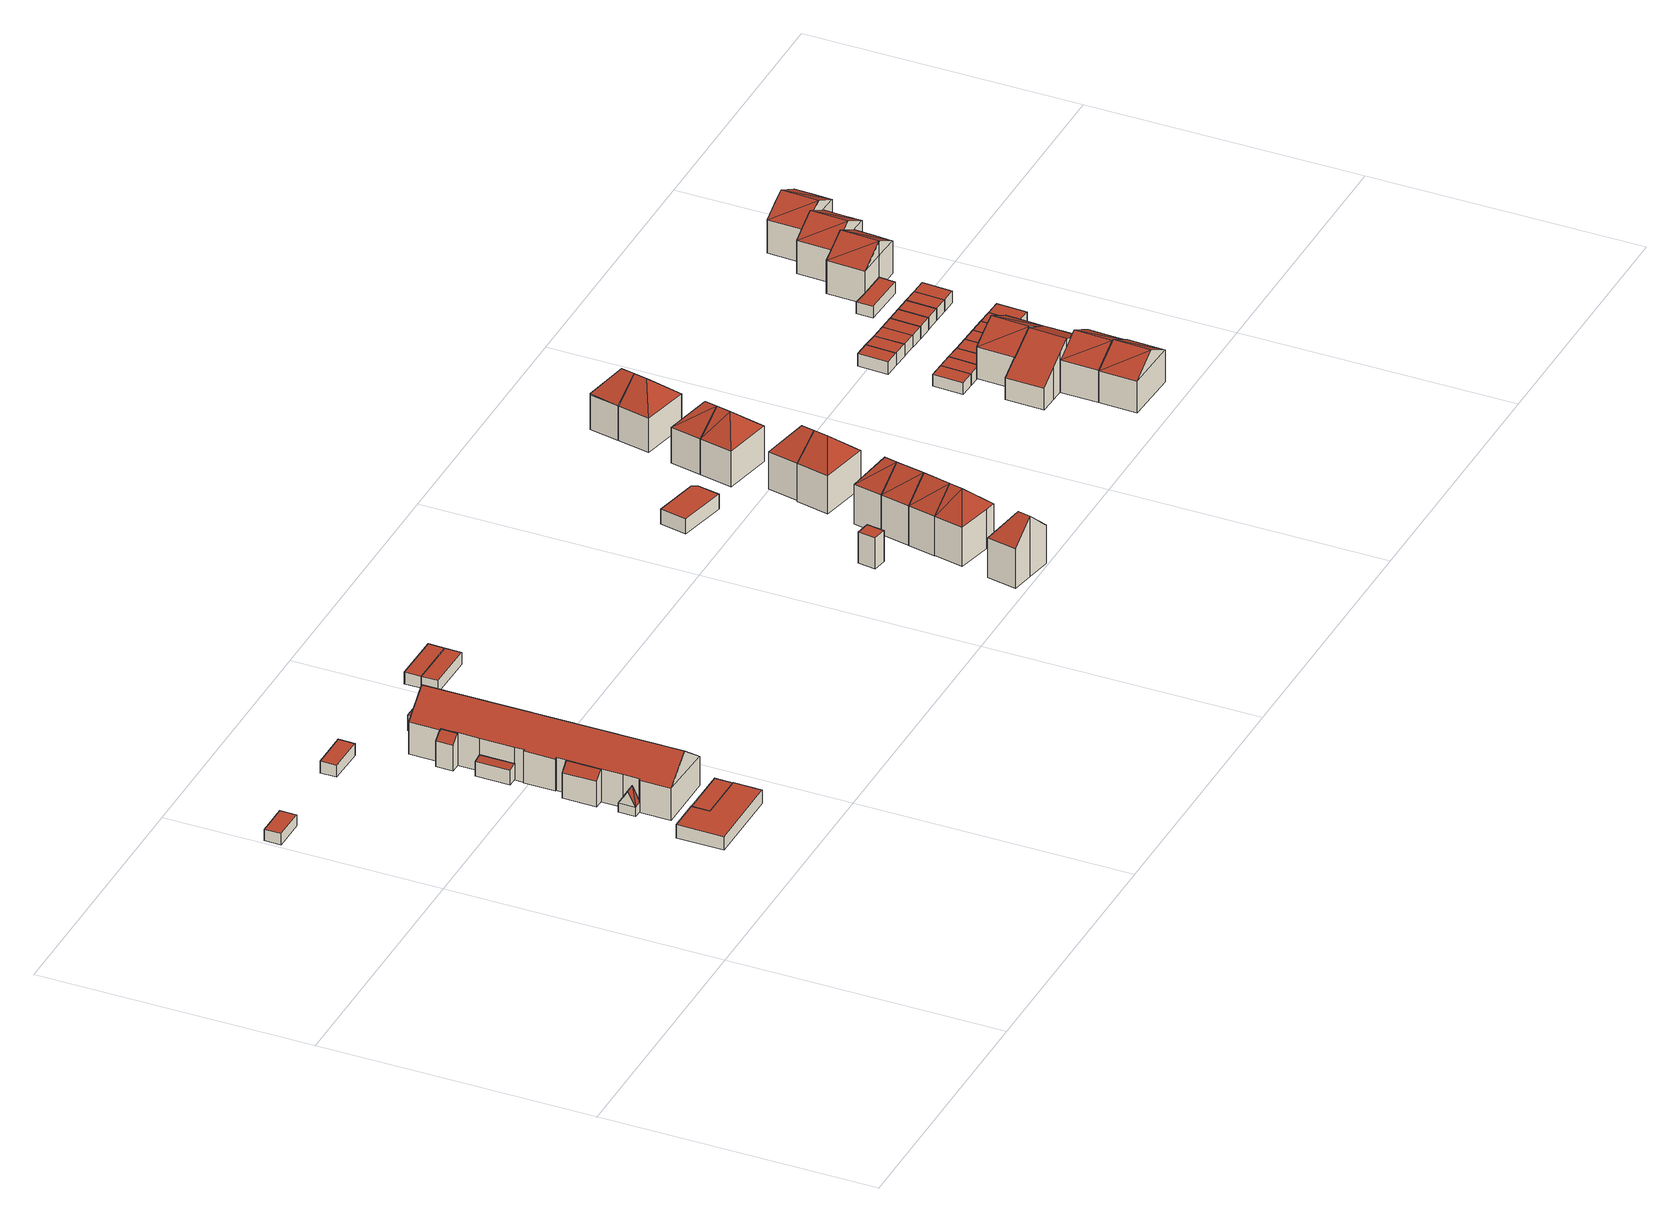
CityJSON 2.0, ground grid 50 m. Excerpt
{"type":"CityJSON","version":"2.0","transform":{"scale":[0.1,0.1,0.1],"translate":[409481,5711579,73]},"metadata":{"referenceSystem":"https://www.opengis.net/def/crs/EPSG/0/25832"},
"CityObjects":{
"building1":{"type":"Building","attributes":{"Gemeindeschluessel":"05978036","Geometrietyp2DReferenz":"3000","function":"31001_2460","roofType":"1000","measuredHeight":2.29},"geometry":[{"type":"MultiSurface","lod":"2","boundaries":[[[0,1,2,3]],[[1,4,5,2]],[[4,6,7,5]],[[6,0,3,7]],[[6,4,1,0]],[[3,2,5,7]]],"semantics":{"surfaces":[{"type":"WallSurface"},{"type":"RoofSurface"},{"type":"GroundSurface"}],"values":[0,0,0,0,1,2]}}]},
"building2":{"type":"Building","attributes":{"Gemeindeschluessel":"05978036","Geometrietyp2DReferenz":"3000","function":"51009_1611","roofType":"1000","measuredHeight":2.62},"geometry":[{"type":"MultiSurface","lod":"2","boundaries":[[[8,9,10,11]],[[9,12,13,10]],[[12,14,15,13]],[[14,16,17,15]],[[16,18,19,17]],[[18,8,11,19]],[[18,16,14,12,9,8]],[[11,10,13,15,17,19]]],"semantics":{"surfaces":[{"type":"WallSurface"},{"type":"RoofSurface"},{"type":"GroundSurface"}],"values":[0,0,0,0,0,0,1,2]}}]},
"building3":{"type":"Building","attributes":{"Gemeindeschluessel":"05978036","Geometrietyp2DReferenz":"3000","function":"31001_1310","roofType":"5000","measuredHeight":4.59},"geometry":[{"type":"MultiSurface","lod":"2","boundaries":[[[20,21,22,23]],[[21,24,25,22]],[[24,26,27,25]],[[26,28,29,27]],[[28,30,31,29]],[[30,20,23,31]],[[26,32,33]],[[32,26,24]],[[21,33,32]],[[20,33,21]],[[30,33,20]],[[33,30,28]],[[24,21,32]],[[28,26,33]],[[23,22,25,27,29,31]]],"semantics":{"surfaces":[{"type":"WallSurface"},{"type":"RoofSurface"},{"type":"GroundSurface"}],"values":[0,0,0,0,0,0,1,1,1,1,1,1,0,0,2]}}]},
"building4":{"type":"Building","attributes":{"Gemeindeschluessel":"05978036","Geometrietyp2DReferenz":"3000","function":"31001_1310","roofType":"2100","measuredHeight":6.24},"geometry":[{"type":"MultiSurface","lod":"2","boundaries":[[[34,35,36,37]],[[35,38,39,36]],[[38,40,41,39]],[[40,34,37,41]],[[40,38,35,34]],[[37,36,39,41]]],"semantics":{"surfaces":[{"type":"WallSurface"},{"type":"RoofSurface"},{"type":"GroundSurface"}],"values":[0,0,0,0,1,2]}}]},
"building5":{"type":"Building","attributes":{"Gemeindeschluessel":"05978036","Geometrietyp2DReferenz":"3000","function":"31001_1310","roofType":"1000","measuredHeight":2.56},"geometry":[{"type":"MultiSurface","lod":"2","boundaries":[[[42,43,44,13]],[[43,45,17,44]],[[45,46,15,17]],[[46,42,13,15]],[[46,45,43,42]],[[13,44,17,15]]],"semantics":{"surfaces":[{"type":"WallSurface"},{"type":"RoofSurface"},{"type":"GroundSurface"}],"values":[0,0,0,0,1,2]}}]},
"building6":{"type":"Building","attributes":{"Gemeindeschluessel":"05978036","Geometrietyp2DReferenz":"3000","function":"31001_1310","roofType":"2100","measuredHeight":3.07},"geometry":[{"type":"MultiSurface","lod":"2","boundaries":[[[47,48,49,50]],[[48,51,52,49]],[[51,53,54,52]],[[53,47,50,54]],[[53,51,48,47]],[[50,49,52,54]]],"semantics":{"surfaces":[{"type":"WallSurface"},{"type":"RoofSurface"},{"type":"GroundSurface"}],"values":[0,0,0,0,1,2]}}]},
"building7":{"type":"Building","attributes":{"Gemeindeschluessel":"05978036","Geometrietyp2DReferenz":"3000","function":"31001_2460","roofType":"1000","measuredHeight":2.33},"geometry":[{"type":"MultiSurface","lod":"2","boundaries":[[[55,56,57,58]],[[56,59,60,57]],[[59,61,62,60]],[[61,55,58,62]],[[61,59,56,55]],[[58,57,60,62]]],"semantics":{"surfaces":[{"type":"WallSurface"},{"type":"RoofSurface"},{"type":"GroundSurface"}],"values":[0,0,0,0,1,2]}}]},
"building8":{"type":"Building","attributes":{"Gemeindeschluessel":"05978036","Geometrietyp2DReferenz":"3000","function":"31001_1310","roofType":"2100","measuredHeight":6.31},"geometry":[{"type":"MultiSurface","lod":"2","boundaries":[[[63,64,65,66]],[[64,67,68,65]],[[67,69,70,68]],[[69,71,72,70]],[[71,73,74,72]],[[73,63,66,74]],[[73,71,69,67,64,63]],[[66,65,68,70,72,74]]],"semantics":{"surfaces":[{"type":"WallSurface"},{"type":"RoofSurface"},{"type":"GroundSurface"}],"values":[0,0,0,0,0,0,1,2]}}]},
"building9":{"type":"Building","attributes":{"Gemeindeschluessel":"05978036","Geometrietyp2DReferenz":"3000","function":"31001_1000","roofType":"5000","measuredHeight":10.24},"geometry":[{"type":"MultiSurface","lod":"2","boundaries":[[[75,76,77,78]],[[76,79,80,77]],[[79,81,82,80]],[[81,38,83,82]],[[38,35,84,83]],[[35,85,86,84]],[[85,87,88,86]],[[87,89,90,88]],[[89,91,92,90]],[[91,93,94,92]],[[93,95,96,94]],[[95,97,74,96]],[[97,98,72,74]],[[98,69,70,72]],[[69,67,68,70]],[[67,99,100,68]],[[99,101,102,100]],[[101,103,104,102]],[[103,105,106,104]],[[105,107,108,106]],[[107,109,110,108]],[[109,111,112,110]],[[111,113,114,112]],[[113,115,116,114]],[[115,75,78,116]],[[79,76,75,115,117,118,99,67,69,98,97,95,93,91,89,87,85,35,38,81]],[[111,109,107,105,103,101,118,117,113]],[[101,99,118]],[[115,113,117]],[[78,77,80,82,83,84,86,88,90,92,94,96,74,72,70,68,100,102,104,106,108,110,112,114,116]]],"semantics":{"surfaces":[{"type":"WallSurface"},{"type":"RoofSurface"},{"type":"GroundSurface"}],"values":[0,0,0,0,0,0,0,0,0,0,0,0,0,0,0,0,0,0,0,0,0,0,0,0,0,1,1,0,0,2]}}]},
"building10":{"type":"Building","attributes":{"Gemeindeschluessel":"05978036","Geometrietyp2DReferenz":"3000","function":"51009_1611","roofType":"9999","measuredHeight":3},"geometry":[{"type":"MultiSurface","lod":"2","boundaries":[[[119,120,121,122,123]],[[123,122,124,125]],[[122,121,126,124]],[[121,120,127,126]],[[120,119,128,127]],[[119,123,125,128]],[[125,124,126,127,128]]],"semantics":{"surfaces":[{"type":"RoofSurface"},{"type":"WallSurface"},{"type":"GroundSurface"}],"values":[0,1,1,1,1,1,2]}}]},
"building11":{"type":"Building","attributes":{"Gemeindeschluessel":"05978036","Geometrietyp2DReferenz":"3000","function":"31001_1310","roofType":"3100","measuredHeight":3.14},"geometry":[{"type":"MultiSurface","lod":"2","boundaries":[[[129,130,131,132]],[[130,133,126,131]],[[133,134,124,126]],[[134,129,132,124]],[[133,130,135]],[[129,134,136]],[[129,135,130]],[[135,129,136]],[[136,133,135]],[[133,136,134]],[[132,131,126,124]]],"semantics":{"surfaces":[{"type":"WallSurface"},{"type":"RoofSurface"},{"type":"GroundSurface"}],"values":[0,0,0,0,0,0,1,1,1,1,2]}}]},
"building12":{"type":"Building","attributes":{"Gemeindeschluessel":"05978036","Geometrietyp2DReferenz":"3000","function":"31001_2460","roofType":"1000","measuredHeight":2.28},"geometry":[{"type":"MultiSurface","lod":"2","boundaries":[[[137,138,139,140]],[[138,141,142,139]],[[141,143,144,142]],[[143,137,140,144]],[[143,141,138,137]],[[140,139,142,144]]],"semantics":{"surfaces":[{"type":"WallSurface"},{"type":"RoofSurface"},{"type":"GroundSurface"}],"values":[0,0,0,0,1,2]}}]},
"building13":{"type":"Building","attributes":{"Gemeindeschluessel":"05978036","Geometrietyp2DReferenz":"3000","function":"31001_2460","roofType":"1000","measuredHeight":2.28},"geometry":[{"type":"MultiSurface","lod":"2","boundaries":[[[145,146,147,148]],[[146,138,139,147]],[[138,137,140,139]],[[137,145,148,140]],[[137,138,146,145]],[[148,147,139,140]]],"semantics":{"surfaces":[{"type":"WallSurface"},{"type":"RoofSurface"},{"type":"GroundSurface"}],"values":[0,0,0,0,1,2]}}]},
"building14":{"type":"Building","attributes":{"Gemeindeschluessel":"05978036","Geometrietyp2DReferenz":"3000","function":"31001_9998","roofType":"1000","measuredHeight":6},"geometry":[{"type":"MultiSurface","lod":"2","boundaries":[[[149,150,151,152]],[[150,153,154,151]],[[153,155,156,154]],[[155,149,152,156]],[[155,153,150,149]],[[152,151,154,156]]],"semantics":{"surfaces":[{"type":"WallSurface"},{"type":"RoofSurface"},{"type":"GroundSurface"}],"values":[0,0,0,0,1,2]}}]},
"building15":{"type":"Building","attributes":{"Gemeindeschluessel":"05978036","Geometrietyp2DReferenz":"3000","function":"31001_1000","roofType":"5000","measuredHeight":11.71},"geometry":[{"type":"MultiSurface","lod":"2","boundaries":[[[157,158,159,160]],[[158,161,162,159]],[[161,163,164,162]],[[163,165,166,164]],[[165,167,168,166]],[[167,157,160,168]],[[163,161,158,169]],[[158,157,167,169]],[[167,165,163,169]],[[160,159,162,164,166,168]]],"semantics":{"surfaces":[{"type":"WallSurface"},{"type":"RoofSurface"},{"type":"GroundSurface"}],"values":[0,0,0,0,0,0,1,1,1,2]}}]},
"building16":{"type":"Building","attributes":{"Gemeindeschluessel":"05978036","Geometrietyp2DReferenz":"3000","function":"31001_1000","roofType":"5000","measuredHeight":11.63},"geometry":[{"type":"MultiSurface","lod":"2","boundaries":[[[170,171,172,173]],[[171,174,175,172]],[[174,176,177,175]],[[176,178,179,177]],[[178,170,173,179]],[[174,171,170,180]],[[170,178,181]],[[181,180,170]],[[181,176,180]],[[180,176,174]],[[181,178,176]],[[173,172,175,177,179]]],"semantics":{"surfaces":[{"type":"WallSurface"},{"type":"RoofSurface"},{"type":"GroundSurface"}],"values":[0,0,0,0,0,1,1,1,1,1,0,2]}}]},
"building17":{"type":"Building","attributes":{"Gemeindeschluessel":"05978036","Geometrietyp2DReferenz":"3000","function":"31001_2460","roofType":"1000","measuredHeight":2.86},"geometry":[{"type":"MultiSurface","lod":"2","boundaries":[[[182,183,184,185]],[[183,186,187,184]],[[186,188,189,187]],[[188,190,191,189]],[[190,182,185,191]],[[190,188,186,183,182]],[[185,184,187,189,191]]],"semantics":{"surfaces":[{"type":"WallSurface"},{"type":"RoofSurface"},{"type":"GroundSurface"}],"values":[0,0,0,0,0,1,2]}}]},
"building18":{"type":"Building","attributes":{"Gemeindeschluessel":"05978036","Geometrietyp2DReferenz":"3000","function":"31001_1000","roofType":"3100","measuredHeight":11.73},"geometry":[{"type":"MultiSurface","lod":"2","boundaries":[[[176,192,193,194]],[[192,195,196,193]],[[195,178,197,196]],[[178,176,194,197]],[[195,192,198]],[[176,178,181]],[[192,181,198]],[[181,192,176]],[[198,178,195]],[[178,198,181]],[[194,193,196,197]]],"semantics":{"surfaces":[{"type":"WallSurface"},{"type":"RoofSurface"},{"type":"GroundSurface"}],"values":[0,0,0,0,0,0,1,1,1,1,2]}}]},
"building19":{"type":"Building","attributes":{"Gemeindeschluessel":"05978036","Geometrietyp2DReferenz":"3000","function":"31001_1000","roofType":"3100","measuredHeight":11.76},"geometry":[{"type":"MultiSurface","lod":"2","boundaries":[[[192,199,200,193]],[[199,201,202,200]],[[201,195,196,202]],[[195,192,193,196]],[[201,199,203]],[[192,195,198]],[[199,198,203]],[[198,199,192]],[[203,195,201]],[[195,203,198]],[[193,200,202,196]]],"semantics":{"surfaces":[{"type":"WallSurface"},{"type":"RoofSurface"},{"type":"GroundSurface"}],"values":[0,0,0,0,0,0,1,1,1,1,2]}}]},
"building20":{"type":"Building","attributes":{"Gemeindeschluessel":"05978036","Geometrietyp2DReferenz":"3000","function":"31001_1000","roofType":"5000","measuredHeight":11.73},"geometry":[{"type":"MultiSurface","lod":"2","boundaries":[[[199,204,205,200]],[[204,206,207,205]],[[206,201,202,207]],[[201,199,200,202]],[[206,204,208]],[[199,201,203]],[[204,203,208]],[[203,204,199]],[[208,201,206]],[[201,208,203]],[[200,205,207,202]]],"semantics":{"surfaces":[{"type":"WallSurface"},{"type":"RoofSurface"},{"type":"GroundSurface"}],"values":[0,0,0,0,1,0,1,1,1,1,2]}}]},
"building21":{"type":"Building","attributes":{"Gemeindeschluessel":"05978036","Geometrietyp2DReferenz":"3000","function":"31001_1000","roofType":"5000","measuredHeight":11.4},"geometry":[{"type":"MultiSurface","lod":"2","boundaries":[[[209,210,211,212]],[[210,213,214,211]],[[213,215,216,214]],[[215,209,212,216]],[[213,210,217]],[[209,215,218]],[[210,209,218,217]],[[215,213,217,218]],[[212,211,214,216]]],"semantics":{"surfaces":[{"type":"WallSurface"},{"type":"RoofSurface"},{"type":"GroundSurface"}],"values":[0,0,0,0,1,0,1,1,2]}}]},
"building22":{"type":"Building","attributes":{"Gemeindeschluessel":"05978036","Geometrietyp2DReferenz":"3000","function":"31001_1000","roofType":"5000","measuredHeight":11.26},"geometry":[{"type":"MultiSurface","lod":"2","boundaries":[[[215,219,220,221]],[[219,222,223,220]],[[222,209,224,223]],[[209,215,221,224]],[[222,219,225]],[[215,209,218]],[[219,215,218,225]],[[209,222,225,218]],[[221,220,223,224]]],"semantics":{"surfaces":[{"type":"WallSurface"},{"type":"RoofSurface"},{"type":"GroundSurface"}],"values":[0,0,0,0,1,0,1,1,2]}}]},
"building23":{"type":"Building","attributes":{"Gemeindeschluessel":"05978036","Geometrietyp2DReferenz":"3000","function":"31001_1000","roofType":"5000","measuredHeight":10.86},"geometry":[{"type":"MultiSurface","lod":"2","boundaries":[[[226,227,228,229]],[[227,230,231,228]],[[230,232,233,231]],[[232,226,229,233]],[[230,227,234]],[[226,232,235]],[[235,227,226]],[[227,235,234]],[[232,234,235]],[[234,232,230]],[[229,228,231,233]]],"semantics":{"surfaces":[{"type":"WallSurface"},{"type":"RoofSurface"},{"type":"GroundSurface"}],"values":[0,0,0,0,1,0,1,1,1,1,2]}}]},
"building24":{"type":"Building","attributes":{"Gemeindeschluessel":"05978036","Geometrietyp2DReferenz":"3000","function":"31001_1000","roofType":"5000","measuredHeight":10.89},"geometry":[{"type":"MultiSurface","lod":"2","boundaries":[[[232,236,237,233]],[[236,238,239,237]],[[238,226,229,239]],[[226,232,233,229]],[[238,236,240]],[[232,226,235]],[[236,235,240]],[[235,236,232]],[[240,226,238]],[[226,240,235]],[[233,237,239,229]]],"semantics":{"surfaces":[{"type":"WallSurface"},{"type":"RoofSurface"},{"type":"GroundSurface"}],"values":[0,0,0,0,1,0,1,1,1,1,2]}}]},
"building25":{"type":"Building","attributes":{"Gemeindeschluessel":"05978036","Geometrietyp2DReferenz":"3000","function":"31001_1000","roofType":"5000","measuredHeight":10.8},"geometry":[{"type":"MultiSurface","lod":"2","boundaries":[[[241,242,243,244]],[[242,245,246,243]],[[245,247,248,246]],[[247,249,250,248]],[[249,251,252,250]],[[251,253,254,252]],[[253,241,244,254]],[[249,247,255]],[[247,245,242,241,253,255]],[[253,251,249,255]],[[244,243,246,248,250,252,254]]],"semantics":{"surfaces":[{"type":"WallSurface"},{"type":"RoofSurface"},{"type":"GroundSurface"}],"values":[0,0,0,0,0,0,0,1,1,1,2]}}]},
"building26":{"type":"Building","attributes":{"Gemeindeschluessel":"05978036","Geometrietyp2DReferenz":"3000","function":"31001_1000","roofType":"5000","measuredHeight":10.77},"geometry":[{"type":"MultiSurface","lod":"2","boundaries":[[[251,256,257,252]],[[256,258,259,260,257]],[[261,251,252,244]],[[262,259,258,256,263]],[[253,262,263,251]],[[259,262,253,261]],[[256,251,263]],[[251,261,253]],[[252,257,260,244]],[[244,260,259,261]],[[261,259,258]]],"semantics":{"surfaces":[{"type":"WallSurface"},{"type":"RoofSurface"},{"type":"GroundSurface"},{"type":"ClosureSurface"}],"values":[0,0,0,1,1,1,0,0,2,0,3]}}]},
"building27":{"type":"Building","attributes":{"Gemeindeschluessel":"05978036","Geometrietyp2DReferenz":"3000","function":"31001_2460","roofType":"1000","measuredHeight":2.24},"geometry":[{"type":"MultiSurface","lod":"2","boundaries":[[[264,265,266,267]],[[265,268,269,266]],[[268,270,271,269]],[[270,264,267,271]],[[270,268,265,264]],[[267,266,269,271]]],"semantics":{"surfaces":[{"type":"WallSurface"},{"type":"RoofSurface"},{"type":"GroundSurface"}],"values":[0,0,0,0,1,2]}}]},
"building28":{"type":"Building","attributes":{"Gemeindeschluessel":"05978036","Geometrietyp2DReferenz":"3000","function":"31001_2460","roofType":"1000","measuredHeight":2.25},"geometry":[{"type":"MultiSurface","lod":"2","boundaries":[[[270,268,269,271]],[[268,272,273,269]],[[272,274,275,273]],[[274,276,277,275]],[[276,270,271,277]],[[276,274,272,268,270]],[[271,269,273,275,277]]],"semantics":{"surfaces":[{"type":"WallSurface"},{"type":"RoofSurface"},{"type":"GroundSurface"}],"values":[0,0,0,0,0,1,2]}}]},
"building29":{"type":"Building","attributes":{"Gemeindeschluessel":"05978036","Geometrietyp2DReferenz":"3000","function":"31001_1000"},"children":["building29-1","building29-2"]},
"building29-1":{"type":"BuildingPart","attributes":{"roofType":"1000","measuredHeight":3.25},"parents":["building29"],"geometry":[{"type":"MultiSurface","lod":"2","boundaries":[[[278,279,280,281]],[[279,282,283,280]],[[282,284,285,283]],[[284,282,279,278]],[[281,280,283,285]],[[281,285,284,278]]],"semantics":{"surfaces":[{"type":"WallSurface"},{"type":"RoofSurface"},{"type":"GroundSurface"},{"type":"ClosureSurface"}],"values":[0,0,0,1,2,3]}}]},
"building29-2":{"type":"BuildingPart","attributes":{"roofType":"3100","measuredHeight":9.18},"parents":["building29"],"geometry":[{"type":"MultiSurface","lod":"2","boundaries":[[[286,287,288,289]],[[287,290,291,288]],[[290,292,278,281,291]],[[287,286,293]],[[292,290,294]],[[294,286,292]],[[286,294,293]],[[290,293,294]],[[293,290,287]],[[281,285,289,288,291]],[[289,285,284,278,292,286]],[[285,281,278,284]]],"semantics":{"surfaces":[{"type":"WallSurface"},{"type":"RoofSurface"},{"type":"GroundSurface"},{"type":"ClosureSurface"}],"values":[0,0,0,0,0,1,1,1,1,2,0,3]}}]},
"building30":{"type":"Building","attributes":{"Gemeindeschluessel":"05978036","Geometrietyp2DReferenz":"3000","function":"31001_1000"},"children":["building30-1","building30-2"]},
"building30-1":{"type":"BuildingPart","attributes":{"roofType":"1000","measuredHeight":3.26},"parents":["building30"],"geometry":[{"type":"MultiSurface","lod":"2","boundaries":[[[295,296,297,298]],[[299,300,301,302]],[[300,295,298,301]],[[300,299,296,295]],[[298,297,302,301]],[[302,297,296,299]]],"semantics":{"surfaces":[{"type":"WallSurface"},{"type":"RoofSurface"},{"type":"GroundSurface"},{"type":"ClosureSurface"}],"values":[0,0,0,1,2,3]}}]},
"building30-2":{"type":"BuildingPart","attributes":{"roofType":"3100","measuredHeight":9.02},"parents":["building30"],"geometry":[{"type":"MultiSurface","lod":"2","boundaries":[[[303,304,305,306]],[[304,307,308,305]],[[307,309,310,308]],[[309,311,312,310]],[[311,313,314,312]],[[313,315,316,314]],[[315,317,318,316]],[[317,319,320,318]],[[319,321,322,320]],[[321,323,299,302,322]],[[324,303,306,297,296]],[[321,319,317,315,313,311,309,307,304]],[[304,303,324,323,321]],[[306,305,308,310,312,314,316,318,320,322,302,297]],[[296,299,323,324]],[[296,297,302,299]]],"semantics":{"surfaces":[{"type":"WallSurface"},{"type":"RoofSurface"},{"type":"GroundSurface"},{"type":"ClosureSurface"}],"values":[0,0,0,0,0,0,0,0,0,0,0,1,1,2,0,3]}}]},
"building31":{"type":"Building","attributes":{"Gemeindeschluessel":"05978036","Geometrietyp2DReferenz":"3000","function":"31001_2460","roofType":"1000","measuredHeight":2.39},"geometry":[{"type":"MultiSurface","lod":"2","boundaries":[[[325,326,327,328]],[[326,329,330,327]],[[329,331,332,330]],[[331,325,328,332]],[[331,329,326,325]],[[328,327,330,332]]],"semantics":{"surfaces":[{"type":"WallSurface"},{"type":"RoofSurface"},{"type":"GroundSurface"}],"values":[0,0,0,0,1,2]}}]},
"building32":{"type":"Building","attributes":{"Gemeindeschluessel":"05978036","Geometrietyp2DReferenz":"3000","function":"31001_2460","roofType":"1000","measuredHeight":2.24},"geometry":[{"type":"MultiSurface","lod":"2","boundaries":[[[274,272,333,334]],[[272,335,336,333]],[[335,337,338,336]],[[337,274,334,338]],[[337,335,272,274]],[[334,333,336,338]]],"semantics":{"surfaces":[{"type":"WallSurface"},{"type":"RoofSurface"},{"type":"GroundSurface"}],"values":[0,0,0,0,1,2]}}]},
"building33":{"type":"Building","attributes":{"Gemeindeschluessel":"05978036","Geometrietyp2DReferenz":"3000","function":"31001_1000"},"children":["building33-1","building33-2"]},
"building33-1":{"type":"BuildingPart","attributes":{"roofType":"1000","measuredHeight":3.24},"parents":["building33"],"geometry":[{"type":"MultiSurface","lod":"2","boundaries":[[[339,340,341,342]],[[340,279,280,341]],[[279,343,344,280]],[[343,279,340,339]],[[342,341,280,344]],[[342,344,343,339]]],"semantics":{"surfaces":[{"type":"WallSurface"},{"type":"RoofSurface"},{"type":"GroundSurface"},{"type":"ClosureSurface"}],"values":[0,0,0,1,2,3]}}]},
"building33-2":{"type":"BuildingPart","attributes":{"roofType":"3100","measuredHeight":9.16},"parents":["building33"],"geometry":[{"type":"MultiSurface","lod":"2","boundaries":[[[345,346,347,348]],[[346,349,350,347]],[[349,351,339,342,350]],[[352,353,291,344,343]],[[353,345,348,291]],[[345,354,355]],[[354,345,353]],[[355,352,351,349,356]],[[352,355,354]],[[345,355,356,346]],[[346,356,349]],[[352,354,353]],[[348,347,350,342,344,291]],[[343,339,351,352]],[[343,344,342,339]]],"semantics":{"surfaces":[{"type":"WallSurface"},{"type":"RoofSurface"},{"type":"GroundSurface"},{"type":"ClosureSurface"}],"values":[0,0,0,0,0,1,1,1,1,0,0,0,2,0,3]}}]},
"building34":{"type":"Building","attributes":{"Gemeindeschluessel":"05978036","Geometrietyp2DReferenz":"3000","function":"31001_2460","roofType":"1000","measuredHeight":2.38},"geometry":[{"type":"MultiSurface","lod":"2","boundaries":[[[331,329,330,332]],[[329,357,358,330]],[[357,359,360,358]],[[359,331,332,360]],[[359,357,329,331]],[[332,330,358,360]]],"semantics":{"surfaces":[{"type":"WallSurface"},{"type":"RoofSurface"},{"type":"GroundSurface"}],"values":[0,0,0,0,1,2]}}]},
"building35":{"type":"Building","attributes":{"Gemeindeschluessel":"05978036","Geometrietyp2DReferenz":"3000","function":"31001_1000"},"children":["building35-1","building35-2"]},
"building35-1":{"type":"BuildingPart","attributes":{"roofType":"1000","measuredHeight":3.21},"parents":["building35"],"geometry":[{"type":"MultiSurface","lod":"2","boundaries":[[[361,362,363,364]],[[362,300,301,363]],[[300,299,302,301]],[[299,300,362,361]],[[364,363,301,302]],[[364,302,299,361]]],"semantics":{"surfaces":[{"type":"WallSurface"},{"type":"RoofSurface"},{"type":"GroundSurface"},{"type":"ClosureSurface"}],"values":[0,0,0,1,2,3]}}]},
"building35-2":{"type":"BuildingPart","attributes":{"roofType":"3100","measuredHeight":9.13},"parents":["building35"],"geometry":[{"type":"MultiSurface","lod":"2","boundaries":[[[365,366,367,316]],[[366,368,369,367]],[[368,370,371,369]],[[370,372,373,371]],[[372,374,375,373]],[[374,376,377,375]],[[376,378,361,364,377]],[[323,379,320,302,299]],[[379,380,318,320]],[[380,365,316,318]],[[381,382,383,384,366]],[[366,365,380,379,381]],[[382,323,378,376,385,386]],[[381,323,382]],[[370,383,382,386,372]],[[372,386,385,374]],[[374,385,376]],[[323,381,379]],[[368,384,383,370]],[[366,384,368]],[[316,367,369,371,373,375,377,364,302,320,318]],[[299,361,378,323]],[[299,302,364,361]]],"semantics":{"surfaces":[{"type":"WallSurface"},{"type":"RoofSurface"},{"type":"GroundSurface"},{"type":"ClosureSurface"}],"values":[0,0,0,0,0,0,0,0,0,0,1,1,1,1,0,0,0,0,0,0,2,0,3]}}]},
"building36":{"type":"Building","attributes":{"Gemeindeschluessel":"05978036","Geometrietyp2DReferenz":"3000","function":"31001_2460","roofType":"1000","measuredHeight":2.25},"geometry":[{"type":"MultiSurface","lod":"2","boundaries":[[[337,335,387,388]],[[335,389,390,387]],[[389,391,392,390]],[[391,337,388,392]],[[391,389,335,337]],[[388,387,390,392]]],"semantics":{"surfaces":[{"type":"WallSurface"},{"type":"RoofSurface"},{"type":"GroundSurface"}],"values":[0,0,0,0,1,2]}}]},
"building37":{"type":"Building","attributes":{"Gemeindeschluessel":"05978036","Geometrietyp2DReferenz":"3000","function":"31001_2460","roofType":"1000","measuredHeight":2.32},"geometry":[{"type":"MultiSurface","lod":"2","boundaries":[[[359,357,393,394]],[[357,395,396,393]],[[395,397,398,396]],[[397,359,394,398]],[[397,395,357,359]],[[394,393,396,398]]],"semantics":{"surfaces":[{"type":"WallSurface"},{"type":"RoofSurface"},{"type":"GroundSurface"}],"values":[0,0,0,0,1,2]}}]},
"building38":{"type":"Building","attributes":{"Gemeindeschluessel":"05978036","Geometrietyp2DReferenz":"3000","function":"31001_2460","roofType":"1000","measuredHeight":2.23},"geometry":[{"type":"MultiSurface","lod":"2","boundaries":[[[391,389,390,392]],[[389,399,400,390]],[[399,401,402,400]],[[401,391,392,402]],[[401,399,389,391]],[[392,390,400,402]]],"semantics":{"surfaces":[{"type":"WallSurface"},{"type":"RoofSurface"},{"type":"GroundSurface"}],"values":[0,0,0,0,1,2]}}]},
"building39":{"type":"Building","attributes":{"Gemeindeschluessel":"05978036","Geometrietyp2DReferenz":"3000","function":"31001_2460","roofType":"1000","measuredHeight":2.37},"geometry":[{"type":"MultiSurface","lod":"2","boundaries":[[[397,395,403,404]],[[395,405,406,403]],[[405,407,408,406]],[[407,397,404,408]],[[407,405,395,397]],[[404,403,406,408]]],"semantics":{"surfaces":[{"type":"WallSurface"},{"type":"RoofSurface"},{"type":"GroundSurface"}],"values":[0,0,0,0,1,2]}}]},
"building40":{"type":"Building","attributes":{"Gemeindeschluessel":"05978036","Geometrietyp2DReferenz":"3000","function":"31001_2460","roofType":"1000","measuredHeight":2.22},"geometry":[{"type":"MultiSurface","lod":"2","boundaries":[[[401,399,409,410]],[[399,411,412,409]],[[411,413,414,412]],[[413,415,416,414]],[[415,401,410,416]],[[415,413,411,399,401]],[[410,409,412,414,416]]],"semantics":{"surfaces":[{"type":"WallSurface"},{"type":"RoofSurface"},{"type":"GroundSurface"}],"values":[0,0,0,0,0,1,2]}}]},
"building41":{"type":"Building","attributes":{"Gemeindeschluessel":"05978036","Geometrietyp2DReferenz":"3000","function":"31001_2460","roofType":"1000","measuredHeight":2.36},"geometry":[{"type":"MultiSurface","lod":"2","boundaries":[[[407,405,406,408]],[[405,417,418,406]],[[417,419,420,418]],[[419,407,408,420]],[[419,417,405,407]],[[408,406,418,420]]],"semantics":{"surfaces":[{"type":"WallSurface"},{"type":"RoofSurface"},{"type":"GroundSurface"}],"values":[0,0,0,0,1,2]}}]},
"building42":{"type":"Building","attributes":{"Gemeindeschluessel":"05978036","Geometrietyp2DReferenz":"3000","function":"31001_2460","roofType":"1000","measuredHeight":2.22},"geometry":[{"type":"MultiSurface","lod":"2","boundaries":[[[413,411,412,414]],[[411,421,422,412]],[[421,423,424,422]],[[423,413,414,424]],[[423,421,411,413]],[[414,412,422,424]]],"semantics":{"surfaces":[{"type":"WallSurface"},{"type":"RoofSurface"},{"type":"GroundSurface"}],"values":[0,0,0,0,1,2]}}]},
"building43":{"type":"Building","attributes":{"Gemeindeschluessel":"05978036","Geometrietyp2DReferenz":"3000","function":"31001_2460","roofType":"1000","measuredHeight":2.23},"geometry":[{"type":"MultiSurface","lod":"2","boundaries":[[[419,417,425,426]],[[417,427,428,425]],[[427,429,430,428]],[[429,419,426,430]],[[429,427,417,419]],[[426,425,428,430]]],"semantics":{"surfaces":[{"type":"WallSurface"},{"type":"RoofSurface"},{"type":"GroundSurface"}],"values":[0,0,0,0,1,2]}}]},
"building44":{"type":"Building","attributes":{"Gemeindeschluessel":"05978036","Geometrietyp2DReferenz":"3000","function":"31001_2460","roofType":"1000","measuredHeight":2.24},"geometry":[{"type":"MultiSurface","lod":"2","boundaries":[[[423,421,422,424]],[[421,431,432,422]],[[431,433,434,432]],[[433,423,424,434]],[[433,431,421,423]],[[424,422,432,434]]],"semantics":{"surfaces":[{"type":"WallSurface"},{"type":"RoofSurface"},{"type":"GroundSurface"}],"values":[0,0,0,0,1,2]}}]},
"building45":{"type":"Building","attributes":{"Gemeindeschluessel":"05978036","Geometrietyp2DReferenz":"3000","function":"31001_2460","roofType":"1000","measuredHeight":2.24},"geometry":[{"type":"MultiSurface","lod":"2","boundaries":[[[429,427,428,430]],[[427,435,436,428]],[[435,437,438,436]],[[437,429,430,438]],[[437,435,427,429]],[[430,428,436,438]]],"semantics":{"surfaces":[{"type":"WallSurface"},{"type":"RoofSurface"},{"type":"GroundSurface"}],"values":[0,0,0,0,1,2]}}]},
"building46":{"type":"Building","attributes":{"Gemeindeschluessel":"05978036","Geometrietyp2DReferenz":"3000","function":"31001_2460","roofType":"1000","measuredHeight":2.26},"geometry":[{"type":"MultiSurface","lod":"2","boundaries":[[[439,440,441,442]],[[440,443,444,441]],[[443,445,446,444]],[[445,447,448,446]],[[447,439,442,448]],[[447,445,443,440,439]],[[442,441,444,446,448]]],"semantics":{"surfaces":[{"type":"WallSurface"},{"type":"RoofSurface"},{"type":"GroundSurface"}],"values":[0,0,0,0,0,1,2]}}]},
"building47":{"type":"Building","attributes":{"Gemeindeschluessel":"05978036","Geometrietyp2DReferenz":"3000","function":"31001_2460","roofType":"1000","measuredHeight":2.25},"geometry":[{"type":"MultiSurface","lod":"2","boundaries":[[[437,435,436,438]],[[435,449,450,436]],[[449,451,452,450]],[[451,437,438,452]],[[451,449,435,437]],[[438,436,450,452]]],"semantics":{"surfaces":[{"type":"WallSurface"},{"type":"RoofSurface"},{"type":"GroundSurface"}],"values":[0,0,0,0,1,2]}}]},
"building48":{"type":"Building","attributes":{"Gemeindeschluessel":"05978036","Geometrietyp2DReferenz":"3000","function":"31001_1000"},"children":["building48-1","building48-2"]},
"building48-1":{"type":"BuildingPart","attributes":{"roofType":"1000","measuredHeight":3.37},"parents":["building48"],"geometry":[{"type":"MultiSurface","lod":"2","boundaries":[[[453,454,455,456]],[[454,457,458,455]],[[457,459,460,458]],[[459,457,454,453]],[[456,455,458,460]],[[456,460,459,453]]],"semantics":{"surfaces":[{"type":"WallSurface"},{"type":"RoofSurface"},{"type":"GroundSurface"},{"type":"ClosureSurface"}],"values":[0,0,0,1,2,3]}}]},
"building48-2":{"type":"BuildingPart","attributes":{"roofType":"3100","measuredHeight":9.31},"parents":["building48"],"geometry":[{"type":"MultiSurface","lod":"2","boundaries":[[[461,462,463,464]],[[462,465,453,456,463]],[[466,467,468,460,459]],[[467,469,446,468]],[[469,470,444,446]],[[470,461,464,444]],[[461,471,472,473]],[[471,461,470]],[[472,467,466,465]],[[467,472,471,474]],[[467,474,469]],[[469,474,471,470]],[[462,473,472,465]],[[461,473,462]],[[464,463,456,460,468,446,444]],[[459,453,465,466]],[[459,460,456,453]]],"semantics":{"surfaces":[{"type":"WallSurface"},{"type":"RoofSurface"},{"type":"GroundSurface"},{"type":"ClosureSurface"}],"values":[0,0,0,0,0,0,1,1,1,1,0,0,0,0,2,0,3]}}]},
"building49":{"type":"Building","attributes":{"Gemeindeschluessel":"05978036","Geometrietyp2DReferenz":"3000","function":"31001_1000"},"children":["building49-1","building49-2"]},
"building49-1":{"type":"BuildingPart","attributes":{"roofType":"3100","measuredHeight":9.28},"parents":["building49"],"geometry":[{"type":"MultiSurface","lod":"2","boundaries":[[[475,476,477,478]],[[476,479,480,481,477]],[[482,483,455,484,485]],[[483,462,463,455]],[[462,475,478,463]],[[475,486,487,488]],[[486,475,462]],[[487,483,482,479]],[[483,487,486]],[[476,488,487,479]],[[475,488,476]],[[483,486,462]],[[478,477,481,484,455,463]],[[485,480,479,482]],[[485,484,481,480]]],"semantics":{"surfaces":[{"type":"WallSurface"},{"type":"RoofSurface"},{"type":"GroundSurface"},{"type":"ClosureSurface"}],"values":[0,0,0,0,0,1,1,1,1,0,0,0,2,0,3]}}]},
"building49-2":{"type":"BuildingPart","attributes":{"roofType":"1000","measuredHeight":3.25},"parents":["building49"],"geometry":[{"type":"MultiSurface","lod":"2","boundaries":[[[480,489,490,481]],[[489,491,492,490]],[[491,485,484,492]],[[485,491,489,480]],[[481,490,492,484]],[[481,484,485,480]]],"semantics":{"surfaces":[{"type":"WallSurface"},{"type":"RoofSurface"},{"type":"GroundSurface"},{"type":"ClosureSurface"}],"values":[0,0,0,1,2,3]}}]},
"building50":{"type":"Building","attributes":{"Gemeindeschluessel":"05978036","Geometrietyp2DReferenz":"3000","function":"31001_1000"},"children":["building50-1","building50-2"]},
"building50-1":{"type":"BuildingPart","attributes":{"roofType":"3100","measuredHeight":9.34},"parents":["building50"],"geometry":[{"type":"MultiSurface","lod":"2","boundaries":[[[493,494,495,496]],[[494,497,498,499,495]],[[500,501,502,503,504]],[[501,505,506,502]],[[505,493,496,506]],[[507,508,509,493]],[[493,505,507]],[[501,500,497,508]],[[508,507,501]],[[494,509,508,497]],[[493,509,494]],[[501,507,505]],[[496,495,499,503,502,506]],[[504,498,497,500]],[[504,503,499,498]]],"semantics":{"surfaces":[{"type":"WallSurface"},{"type":"RoofSurface"},{"type":"GroundSurface"},{"type":"ClosureSurface"}],"values":[0,0,0,0,0,1,1,1,1,0,0,0,2,0,3]}}]},
"building50-2":{"type":"BuildingPart","attributes":{"roofType":"1000","measuredHeight":3.19},"parents":["building50"],"geometry":[{"type":"MultiSurface","lod":"2","boundaries":[[[498,510,511,499]],[[510,512,513,511]],[[512,504,503,513]],[[504,512,510,498]],[[499,511,513,503]],[[499,503,504,498]]],"semantics":{"surfaces":[{"type":"WallSurface"},{"type":"RoofSurface"},{"type":"GroundSurface"},{"type":"ClosureSurface"}],"values":[0,0,0,1,2,3]}}]}
},
"vertices":[
[1,818,29],[61,818,29],[61,818,7],[1,818,7],[61,788,29],[61,788,7],[1,788,29],[1,788,7],
[279,128,36],[279,213,36],[279,213,10],[279,128,10],[338,213,36],[338,213,10],[338,180,36],[338,180,10],[429,180,36],[429,180,10],[428,128,36],[428,128,10],
[325,299,27],[310,299,27],[310,299,9],[325,299,9],[310,330,27],[310,330,9],[327,329,27],[327,329,9],[327,300,27],[327,300,9],[325,300,27],[325,300,9],[310,313,55],[327,313,55],
[310,430,58],[327,430,72],[327,430,9],[310,430,9],[327,368,72],[327,368,9],[310,368,58],[310,368,9],
[338,213,35],[429,213,35],[429,213,10],[429,180,35],[338,180,35],
[327,522,40],[310,522,37],[310,522,9],[327,522,9],[310,584,37],[310,584,9],[327,584,40],[327,584,9],
[217,817,30],[287,817,30],[287,817,7],[217,817,7],[287,787,30],[287,787,7],[217,788,30],[217,788,7],
[310,623,58],[310,654,58],[310,654,8],[310,623,8],[325,654,70],[325,654,8],[325,653,70],[325,653,8],[327,653,72],[327,653,8],[327,623,71],[327,623,8],
[325,299,70],[325,300,70],[325,300,8],[325,299,8],[327,300,72],[327,300,8],[327,329,72],[327,329,8],[327,368,8],[327,430,8],[327,448,72],[327,448,8],[325,448,70],[325,448,8],[325,505,70],[325,505,8],[327,505,72],[327,505,8],[327,522,71],[327,522,8],[327,584,72],[327,584,8],[327,623,72],[327,653,71],[325,709,70],[325,709,8],[388,709,102],[388,709,8],[435,709,65],[435,709,8],[436,505,65],[436,505,8],[442,505,60],[442,505,8],[442,448,60],[442,448,8],[436,448,65],[436,448,8],[436,243,65],[436,243,8],[325,243,70],[325,243,8],[377,243,111],[377,709,111],
[388,709,37],[435,709,37],[438,709,37],[438,739,37],[388,739,37],[438,739,7],[388,739,7],[438,709,7],[435,709,7],[388,709,7],
[463,739,33],[463,710,33],[463,710,7],[463,739,7],[438,709,33],[438,739,33],[451,709,39],[451,739,39],
[509,770,30],[599,769,30],[599,769,7],[509,770,7],[599,739,30],[599,739,7],[509,740,30],[509,740,7],
[509,800,30],[600,799,30],[600,799,7],[509,800,7],
[1166,277,61],[1161,245,61],[1161,245,1],[1166,277,1],[1135,249,61],[1135,249,1],[1140,281,61],[1140,281,1],
[1177,18,78],[1187,73,78],[1187,73,2],[1177,18,2],[1253,61,77],[1253,61,2],[1272,57,77],[1272,57,2],[1262,3,77],[1262,3,2],[1218,11,119],[1218,11,2],[1223,35,119],
[1282,105,78],[1263,109,78],[1263,109,2],[1282,105,2],[1198,123,78],[1198,123,2],[1209,177,78],[1209,177,2],[1294,160,78],[1294,160,2],[1246,145,119],[1251,169,119],
[1089,564,39],[1099,613,39],[1099,613,10],[1089,564,10],[1180,596,39],[1180,596,10],[1185,586,39],[1185,586,10],[1177,545,39],[1177,545,10],
[1220,228,78],[1220,228,1],[1209,177,1],[1304,212,78],[1304,212,1],[1294,160,1],[1262,220,119],
[1230,281,78],[1230,281,1],[1314,264,78],[1314,264,1],[1272,273,119],
[1240,334,78],[1240,334,1],[1325,317,78],[1325,317,1],[1277,296,119],
[1346,424,78],[1334,365,78],[1334,365,4],[1346,424,4],[1244,383,78],[1244,383,4],[1257,443,78],[1257,443,4],[1296,406,118],[1302,433,118],
[1269,499,78],[1269,499,6],[1257,443,6],[1358,480,78],[1358,480,6],[1346,424,6],[1306,457,118],
[1343,594,80],[1331,535,80],[1331,535,11],[1343,594,11],[1242,553,80],[1242,553,11],[1254,613,80],[1254,613,11],[1293,578,120],[1298,604,120],
[1266,670,80],[1266,670,11],[1355,652,80],[1355,652,11],[1303,627,120],
[1377,755,77],[1373,735,77],[1373,735,12],[1377,755,12],[1369,715,77],[1369,715,12],[1365,697,77],[1365,697,12],[1276,715,79],[1276,715,12],[1288,774,79],[1288,774,12],[1329,765,120],[1329,765,12],[1324,740,120],
[1299,829,79],[1299,829,12],[1388,811,79],[1388,811,77],[1388,811,12],[1377,755,79],[1334,789,120],[1299,829,82],
[1633,319,40],[1635,374,40],[1635,374,17],[1633,319,17],[1664,373,40],[1664,373,17],[1662,318,40],[1662,318,17],
[1693,372,40],[1693,372,17],[1690,317,40],[1690,317,17],[1682,317,40],[1682,317,17],
[1803,105,51],[1833,104,51],[1833,104,18],[1803,105,18],[1831,68,51],[1831,68,18],[1802,69,51],[1802,69,18],
[1800,36,80],[1699,40,80],[1699,40,18],[1800,36,18],[1701,109,80],[1701,109,18],[1803,105,80],[1750,38,110],[1752,107,110],
[1813,204,51],[1782,205,51],[1782,205,19],[1813,204,19],[1783,244,51],[1815,243,51],[1815,243,19],[1783,244,19],
[1780,175,80],[1726,177,109],[1726,177,19],[1780,175,19],[1702,178,95],[1702,178,19],[1678,179,81],[1678,179,19],[1644,180,61],[1644,180,19],[1646,250,61],[1646,250,19],[1680,249,81],[1680,249,19],[1680,248,81],[1680,248,19],[1681,248,81],[1681,248,19],[1729,246,109],[1729,246,19],[1783,244,80],[1782,205,80],
[1638,454,40],[1640,509,40],[1640,509,16],[1638,454,16],[1669,508,40],[1669,508,16],[1667,453,40],[1667,453,16],
[1693,372,18],[1690,317,18],[1721,370,40],[1721,370,18],[1719,316,40],[1719,316,18],
[1800,138,51],[1834,137,51],[1834,137,18],[1800,138,18],[1799,105,51],[1799,105,18],
[1702,178,81],[1780,175,81],[1780,175,18],[1702,178,18],[1802,174,81],[1802,174,18],[1800,138,81],[1799,105,81],[1701,109,81],[1750,107,110],[1752,176,110],[1780,175,94],
[1698,506,40],[1698,506,16],[1696,451,40],[1696,451,16],
[1784,275,51],[1816,274,51],[1816,274,19],[1784,275,19],
[1680,249,80],[1682,317,80],[1682,317,19],[1690,317,80],[1690,317,19],[1719,316,80],[1719,316,19],[1748,314,80],[1748,314,19],[1777,313,80],[1777,313,19],[1786,313,80],[1786,313,19],[1784,275,80],[1681,248,80],[1680,248,80],[1731,246,110],[1734,315,110],[1719,316,101],[1690,317,85],[1777,313,85],[1748,314,102],
[1721,370,17],[1719,316,17],[1750,369,40],[1750,369,17],[1748,314,40],[1748,314,17],
[1698,506,17],[1696,451,17],[1727,505,40],[1727,505,17],[1725,450,40],[1725,450,17],
[1779,368,40],[1779,368,17],[1777,313,40],[1777,313,17],
[1727,505,16],[1725,450,16],[1755,504,40],[1755,504,16],[1753,449,40],[1753,449,16],
[1779,368,18],[1777,313,18],[1808,367,40],[1808,367,18],[1806,312,40],[1806,312,18],[1786,313,40],[1786,313,18],
[1784,503,40],[1784,503,16],[1782,448,40],[1782,448,16],
[1836,366,40],[1836,366,18],[1834,311,40],[1834,311,18],
[1784,503,17],[1782,448,17],[1813,502,40],[1813,502,17],[1811,447,40],[1811,447,17],
[1865,365,40],[1865,365,18],[1863,310,40],[1863,310,18],
[1842,501,40],[1842,501,17],[1840,446,40],[1840,446,17],
[1774,543,40],[1775,573,40],[1775,573,18],[1774,543,18],[1805,571,40],[1805,571,18],[1856,569,40],[1856,569,18],[1854,540,40],[1854,540,18],
[1871,500,40],[1871,500,17],[1868,445,40],[1868,445,17],
[1908,637,51],[1937,636,51],[1937,636,18],[1908,637,18],[1935,599,51],[1935,599,18],[1906,600,51],[1906,600,18],
[1808,641,82],[1838,640,82],[1838,640,18],[1808,641,18],[1908,637,82],[1906,600,82],[1904,567,82],[1904,567,18],[1856,569,82],[1805,571,82],[1855,569,111],[1858,639,111],[1838,640,99],[1856,569,110],
[1841,709,82],[1871,708,82],[1871,708,18],[1841,709,18],[1940,705,82],[1940,705,50],[1940,705,18],[1938,668,82],[1937,636,82],[1938,668,18],[1938,668,50],[1887,638,111],[1890,707,111],[1871,708,99],
[1970,704,50],[1970,704,18],[1968,667,50],[1968,667,18],
[1873,776,84],[1908,775,84],[1908,775,19],[1873,776,19],[1973,773,84],[1973,773,51],[1973,773,19],[1971,736,84],[1970,704,84],[1970,704,19],[1971,736,19],[1971,736,51],[1871,708,84],[1871,708,19],[1920,706,112],[1923,774,112],[1908,775,103],
[2008,771,51],[2008,771,19],[2007,734,51],[2007,734,19]
]}
